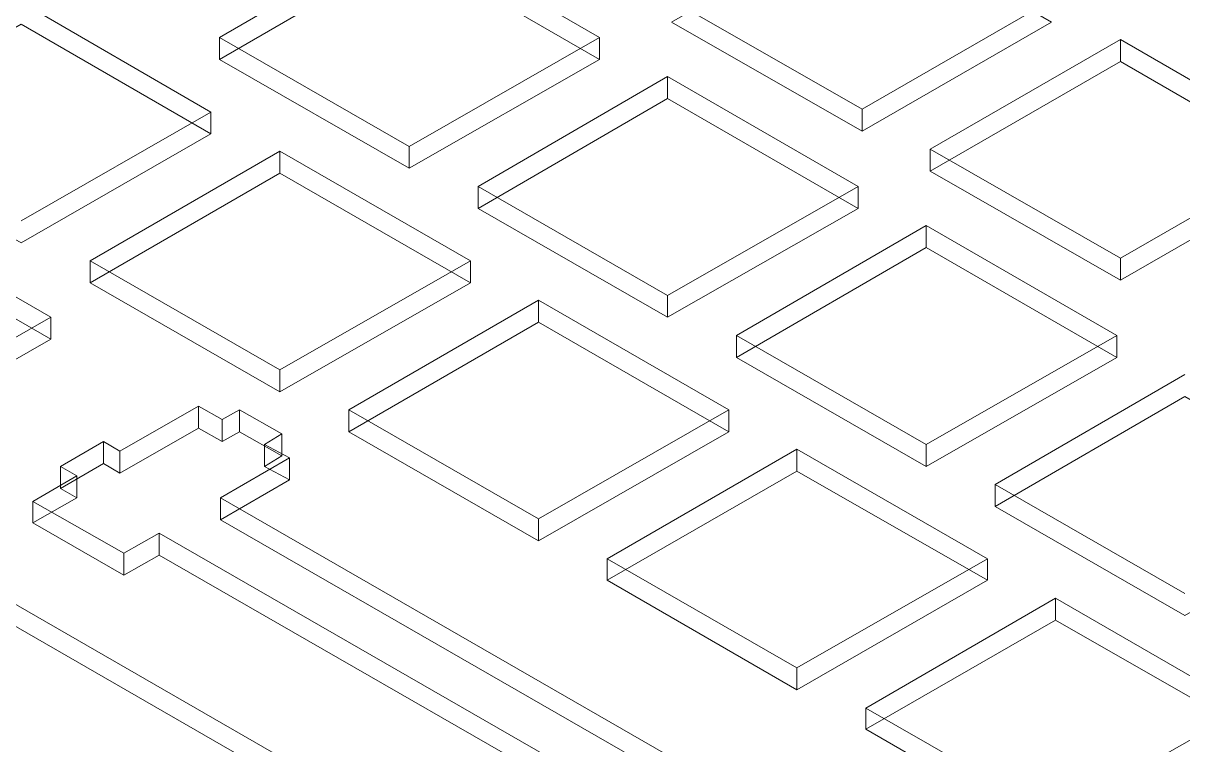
# Model space of a CAD drawing. Header units: millimetres. Extents: x 251 to 1800, y 172 to 1116.
# Drawn here: x 555.7 to 875.4, y 633.7 to 832.8 of the extents above; entities that cross this region are included whole.
import ezdxf

# ---------------------------------------------------------------- set-up
doc = ezdxf.new("R2010")
doc.units = ezdxf.units.MM

msp = doc.modelspace()

# ---------------------------------------------------------------- linework, layer by layer
at = {"color": 8, "lineweight": 0, "true_color": 0x808080}
for points in [[(786.938637, 803.073564), (734.397079, 833.105183), (786.938637, 863.412322), (839.204676, 833.105183)], [(714.587231, 822.828308), (662.073225, 792.796689), (609.807186, 822.828308), (662.073225, 853.135447)], [(555.144129, 772.242938), (502.87809, 802.274557), (555.144129, 832.581696), (607.410167, 802.274557)], [(805.673959, 791.997682), (858.215517, 822.304821), (910.481556, 791.997682), (858.215517, 761.966063)], [(785.864111, 781.720807), (733.350105, 751.689187), (681.084067, 781.720807), (733.350105, 812.027946)], [(678.962567, 761.167056), (626.421009, 731.135437), (574.15497, 761.167056), (626.421009, 791.474195)], [(510.81305, 715.568588), (458.547011, 745.62776), (510.81305, 775.934899), (563.327056, 745.62776)], [(804.626986, 710.554134), (752.360947, 740.613306), (804.626986, 770.920445), (857.140992, 740.613306)], [(750.239447, 720.059555), (697.697889, 690.000384), (645.431851, 720.059555), (697.697889, 750.366694)], [(928.417872, 699.505805), (875.903866, 669.446633), (823.610275, 699.505805), (875.903866, 729.812944)], [(768.974769, 648.892883), (716.708731, 679.200022), (768.974769, 709.259193), (821.516327, 679.200022)], [(892.793208, 638.092521), (840.25165, 607.785382), (787.985611, 638.092521), (840.25165, 668.12414)]]:
    msp.add_lwpolyline(points, close=True, dxfattribs=at)
for points in [[(609.807186, 828.889736), (662.073225, 859.196875)], [(609.807186, 828.889736), (662.073225, 859.196875)], [(662.073225, 859.196875), (714.587231, 828.889736)], [(662.073225, 859.196875), (714.587231, 828.889736)], [(609.807186, 822.828308), (662.073225, 853.135447)], [(662.073225, 853.135447), (714.587231, 822.828308)], [(555.144129, 838.643124), (607.410167, 808.335985)], [(555.144129, 838.643124), (607.410167, 808.335985)], [(786.938637, 809.134992), (734.397079, 839.166611)], [(786.938637, 809.134992), (734.397079, 839.166611)], [(839.204676, 839.166611), (786.938637, 809.134992)], [(839.204676, 839.166611), (786.938637, 809.134992)], [(555.144129, 832.581696), (607.410167, 802.274557)], [(786.938637, 803.073564), (734.397079, 833.105183)], [(839.204676, 833.105183), (786.938637, 803.073564)], [(662.073225, 798.858116), (609.807186, 828.889736)], [(662.073225, 798.858116), (609.807186, 828.889736)], [(609.807186, 822.828308), (609.807186, 828.889736)], [(609.807186, 822.828308), (609.807186, 828.889736)], [(714.587231, 828.889736), (662.073225, 798.858116)], [(714.587231, 828.889736), (662.073225, 798.858116)], [(714.587231, 822.828308), (714.587231, 828.889736)], [(714.587231, 822.828308), (714.587231, 828.889736)], [(805.673959, 798.05911), (858.215517, 828.366249)], [(805.673959, 798.05911), (858.215517, 828.366249)], [(858.215517, 828.366249), (910.481556, 798.05911)], [(858.215517, 822.304821), (858.215517, 828.366249)], [(858.215517, 828.366249), (910.481556, 798.05911)], [(858.215517, 822.304821), (858.215517, 828.366249)], [(662.073225, 792.796689), (609.807186, 822.828308)], [(714.587231, 822.828308), (662.073225, 792.796689)], [(805.673959, 791.997682), (858.215517, 822.304821)], [(858.215517, 822.304821), (910.481556, 791.997682)], [(681.084067, 787.782235), (733.350105, 818.089374)], [(681.084067, 787.782235), (733.350105, 818.089374)], [(733.350105, 818.089374), (785.864111, 787.782235)], [(733.350105, 812.027946), (733.350105, 818.089374)], [(733.350105, 818.089374), (785.864111, 787.782235)], [(733.350105, 812.027946), (733.350105, 818.089374)], [(681.084067, 781.720807), (733.350105, 812.027946)], [(733.350105, 812.027946), (785.864111, 781.720807)], [(786.938637, 803.073564), (786.938637, 809.134992)], [(786.938637, 803.073564), (786.938637, 809.134992)], [(607.410167, 808.335985), (555.144129, 778.304366)], [(607.410167, 808.335985), (555.144129, 778.304366)], [(607.410167, 802.274557), (607.410167, 808.335985)], [(607.410167, 802.274557), (607.410167, 808.335985)], [(607.410167, 802.274557), (555.144129, 772.242938)], [(574.15497, 767.228484), (626.421009, 797.535623)], [(574.15497, 767.228484), (626.421009, 797.535623)], [(626.421009, 797.535623), (678.962567, 767.228484)], [(626.421009, 791.474195), (626.421009, 797.535623)], [(626.421009, 797.535623), (678.962567, 767.228484)], [(626.421009, 791.474195), (626.421009, 797.535623)], [(662.073225, 792.796689), (662.073225, 798.858116)], [(662.073225, 792.796689), (662.073225, 798.858116)], [(858.215517, 768.027491), (805.673959, 798.05911)], [(805.673959, 791.997682), (805.673959, 798.05911)], [(858.215517, 768.027491), (805.673959, 798.05911)], [(805.673959, 791.997682), (805.673959, 798.05911)], [(910.481556, 798.05911), (858.215517, 768.027491)], [(910.481556, 798.05911), (858.215517, 768.027491)], [(574.15497, 761.167056), (626.421009, 791.474195)], [(626.421009, 791.474195), (678.962567, 761.167056)], [(858.215517, 761.966063), (805.673959, 791.997682)], [(910.481556, 791.997682), (858.215517, 761.966063)], [(733.350105, 757.750615), (681.084067, 787.782235)], [(733.350105, 757.750615), (681.084067, 787.782235)], [(681.084067, 781.720807), (681.084067, 787.782235)], [(681.084067, 781.720807), (681.084067, 787.782235)], [(785.864111, 787.782235), (733.350105, 757.750615)], [(785.864111, 787.782235), (733.350105, 757.750615)], [(785.864111, 781.720807), (785.864111, 787.782235)], [(785.864111, 781.720807), (785.864111, 787.782235)], [(510.81305, 781.996326), (563.327056, 751.689187)], [(510.81305, 781.996326), (563.327056, 751.689187)], [(733.350105, 751.689187), (681.084067, 781.720807)], [(785.864111, 781.720807), (733.350105, 751.689187)], [(752.360947, 746.674734), (804.626986, 776.981873)], [(752.360947, 746.674734), (804.626986, 776.981873)], [(804.626986, 776.981873), (857.140992, 746.674734)], [(804.626986, 770.920445), (804.626986, 776.981873)], [(804.626986, 776.981873), (857.140992, 746.674734)], [(804.626986, 770.920445), (804.626986, 776.981873)], [(510.81305, 775.934899), (563.327056, 745.62776)], [(752.360947, 740.613306), (804.626986, 770.920445)], [(804.626986, 770.920445), (857.140992, 740.613306)], [(858.215517, 761.966063), (858.215517, 768.027491)], [(858.215517, 761.966063), (858.215517, 768.027491)], [(626.421009, 737.196865), (574.15497, 767.228484)], [(626.421009, 737.196865), (574.15497, 767.228484)], [(574.15497, 761.167056), (574.15497, 767.228484)], [(574.15497, 761.167056), (574.15497, 767.228484)], [(678.962567, 767.228484), (626.421009, 737.196865)], [(678.962567, 767.228484), (626.421009, 737.196865)], [(678.962567, 761.167056), (678.962567, 767.228484)], [(678.962567, 761.167056), (678.962567, 767.228484)], [(626.421009, 731.135437), (574.15497, 761.167056)], [(678.962567, 761.167056), (626.421009, 731.135437)], [(733.350105, 751.689187), (733.350105, 757.750615)], [(733.350105, 751.689187), (733.350105, 757.750615)], [(645.431851, 726.120983), (697.697889, 756.428122)], [(645.431851, 726.120983), (697.697889, 756.428122)], [(697.697889, 756.428122), (750.239447, 726.120983)], [(697.697889, 750.366694), (697.697889, 756.428122)], [(697.697889, 756.428122), (750.239447, 726.120983)], [(697.697889, 750.366694), (697.697889, 756.428122)], [(563.327056, 751.689187), (510.81305, 721.630016)], [(563.327056, 751.689187), (510.81305, 721.630016)], [(563.327056, 745.62776), (563.327056, 751.689187)], [(563.327056, 745.62776), (563.327056, 751.689187)], [(645.431851, 720.059555), (697.697889, 750.366694)], [(697.697889, 750.366694), (750.239447, 720.059555)], [(563.327056, 745.62776), (510.81305, 715.568588)], [(804.626986, 716.615562), (752.360947, 746.674734)], [(804.626986, 716.615562), (752.360947, 746.674734)], [(752.360947, 740.613306), (752.360947, 746.674734)], [(752.360947, 740.613306), (752.360947, 746.674734)], [(857.140992, 746.674734), (804.626986, 716.615562)], [(857.140992, 746.674734), (804.626986, 716.615562)], [(857.140992, 740.613306), (857.140992, 746.674734)], [(857.140992, 740.613306), (857.140992, 746.674734)], [(804.626986, 710.554134), (752.360947, 740.613306)], [(857.140992, 740.613306), (804.626986, 710.554134)], [(626.421009, 731.135437), (626.421009, 737.196865)], [(626.421009, 731.135437), (626.421009, 737.196865)], [(823.610275, 705.567232), (875.903866, 735.874371)], [(823.610275, 705.567232), (875.903866, 735.874371)], [(823.610275, 699.505805), (875.903866, 729.812944)], [(582.337898, 714.797134), (603.993726, 727.167957)], [(582.337898, 714.797134), (603.993726, 727.167957)], [(603.993726, 727.167957), (610.578641, 723.475996)], [(603.993726, 721.106529), (603.993726, 727.167957)], [(603.993726, 727.167957), (610.578641, 723.475996)], [(603.993726, 721.106529), (603.993726, 727.167957)], [(610.578641, 723.475996), (615.345127, 726.120983)], [(610.578641, 723.475996), (615.345127, 726.120983)], [(615.345127, 726.120983), (626.944496, 719.536068)], [(615.345127, 720.059555), (615.345127, 726.120983)], [(615.345127, 726.120983), (626.944496, 719.536068)], [(615.345127, 720.059555), (615.345127, 726.120983)], [(697.697889, 696.061812), (645.431851, 726.120983)], [(697.697889, 696.061812), (645.431851, 726.120983)], [(645.431851, 720.059555), (645.431851, 726.120983)], [(645.431851, 720.059555), (645.431851, 726.120983)], [(750.239447, 726.120983), (697.697889, 696.061812)], [(750.239447, 726.120983), (697.697889, 696.061812)], [(750.239447, 720.059555), (750.239447, 726.120983)], [(750.239447, 720.059555), (750.239447, 726.120983)], [(610.578641, 717.414569), (610.578641, 723.475996)], [(610.578641, 717.414569), (610.578641, 723.475996)], [(467.501393, 722.153503), (648.875844, 617.53877)], [(467.501393, 722.153503), (648.875844, 617.53877)], [(593.165812, 686.060456), (583.412424, 680.522515), (558.312602, 695.014838), (570.46301, 701.875272), (565.972043, 704.492707), (577.846931, 711.353141), (582.337898, 708.735706), (603.993726, 721.106529), (610.578641, 717.414569), (615.345127, 720.059555), (626.944496, 713.474641), (622.205561, 710.554134), (629.065996, 706.889726), (610.055154, 695.813844), (758.422375, 610.430368), (778.232223, 621.754217), (830.746229, 591.447079), (810.963933, 580.123229)], [(582.337898, 708.735706), (603.993726, 721.106529)], [(603.993726, 721.106529), (610.578641, 717.414569)], [(610.578641, 717.414569), (615.345127, 720.059555)], [(615.345127, 720.059555), (626.944496, 713.474641)], [(626.944496, 719.536068), (622.205561, 716.615562)], [(626.944496, 719.536068), (622.205561, 716.615562)], [(626.944496, 713.474641), (626.944496, 719.536068)], [(626.944496, 713.474641), (626.944496, 719.536068)], [(697.697889, 690.000384), (645.431851, 720.059555)], [(750.239447, 720.059555), (697.697889, 690.000384)], [(565.972043, 710.554134), (577.846931, 717.414569)], [(565.972043, 710.554134), (577.846931, 717.414569)], [(577.846931, 717.414569), (582.337898, 714.797134)], [(577.846931, 711.353141), (577.846931, 717.414569)], [(577.846931, 717.414569), (582.337898, 714.797134)], [(577.846931, 711.353141), (577.846931, 717.414569)], [(622.205561, 716.615562), (629.065996, 712.951154)], [(622.205561, 710.554134), (622.205561, 716.615562)], [(622.205561, 716.615562), (629.065996, 712.951154)], [(622.205561, 710.554134), (622.205561, 716.615562)], [(804.626986, 710.554134), (804.626986, 716.615562)], [(804.626986, 710.554134), (804.626986, 716.615562)], [(467.501393, 716.092075), (648.875844, 611.477342), (649.123811, 611.201823), (649.399331, 611.201823), (649.399331, 610.953855), (649.647298, 610.953855), (649.922817, 610.678336), (649.922817, 610.430368), (650.198337, 610.154849), (650.198337, 609.879329), (650.198337, 609.631362), (650.198337, 609.355842), (649.922817, 609.355842), (649.922817, 609.107875), (649.922817, 608.832356), (649.647298, 608.832356), (649.647298, 608.584388), (649.399331, 608.584388), (649.399331, 608.308869), (649.123811, 608.308869), (648.875844, 608.060901)], [(467.501393, 716.092075), (648.875844, 611.477342)], [(582.337898, 708.735706), (582.337898, 714.797134)], [(582.337898, 708.735706), (582.337898, 714.797134)], [(629.065996, 712.951154), (610.055154, 701.875272)], [(629.065996, 712.951154), (610.055154, 701.875272)], [(626.944496, 713.474641), (622.205561, 710.554134)], [(629.065996, 706.889726), (629.065996, 712.951154)], [(629.065996, 706.889726), (629.065996, 712.951154)], [(716.708731, 685.013482), (768.974769, 715.320621)], [(716.708731, 685.013482), (768.974769, 715.320621)], [(768.974769, 715.320621), (821.516327, 685.013482)], [(768.974769, 709.259193), (768.974769, 715.320621)], [(768.974769, 715.320621), (821.516327, 685.013482)], [(768.974769, 709.259193), (768.974769, 715.320621)], [(565.972043, 704.492707), (577.846931, 711.353141)], [(570.46301, 707.9367), (565.972043, 710.554134)], [(570.46301, 707.9367), (565.972043, 710.554134)], [(565.972043, 704.492707), (565.972043, 710.554134)], [(565.972043, 704.492707), (565.972043, 710.554134)], [(577.846931, 711.353141), (582.337898, 708.735706)], [(622.205561, 710.554134), (629.065996, 706.889726)], [(558.312602, 700.828298), (570.46301, 707.9367)], [(558.312602, 700.828298), (570.46301, 707.9367)], [(570.46301, 701.875272), (570.46301, 707.9367)], [(570.46301, 701.875272), (570.46301, 707.9367)], [(629.065996, 706.889726), (610.055154, 695.813844)], [(716.708731, 679.200022), (768.974769, 709.259193)], [(768.974769, 709.259193), (821.516327, 679.200022)], [(570.46301, 701.875272), (565.972043, 704.492707)], [(875.903866, 675.508061), (823.610275, 705.567232)], [(875.903866, 675.508061), (823.610275, 705.567232)], [(823.610275, 699.505805), (823.610275, 705.567232)], [(823.610275, 699.505805), (823.610275, 705.567232)], [(558.312602, 695.014838), (570.46301, 701.875272)], [(583.412424, 686.583943), (558.312602, 700.828298)], [(583.412424, 686.583943), (558.312602, 700.828298)], [(558.312602, 695.014838), (558.312602, 700.828298)], [(558.312602, 695.014838), (558.312602, 700.828298)], [(758.422375, 616.491796), (610.055154, 701.875272)], [(610.055154, 695.813844), (610.055154, 701.875272)], [(758.422375, 616.491796), (610.055154, 701.875272)], [(610.055154, 695.813844), (610.055154, 701.875272)], [(875.903866, 669.446633), (823.610275, 699.505805)], [(583.412424, 680.522515), (558.312602, 695.014838)], [(610.055154, 695.813844), (758.422375, 610.430368)], [(697.697889, 690.000384), (697.697889, 696.061812)], [(697.697889, 690.000384), (697.697889, 696.061812)], [(593.165812, 692.121884), (583.412424, 686.583943)], [(593.165812, 692.121884), (583.412424, 686.583943)], [(741.533033, 606.738408), (593.165812, 692.121884)], [(725.938632, 591.447079), (725.938632, 597.508506), (741.533033, 606.738408), (593.165812, 692.121884)], [(593.165812, 686.060456), (593.165812, 692.121884)], [(593.165812, 686.060456), (593.165812, 692.121884)], [(583.412424, 680.522515), (583.412424, 686.583943)], [(583.412424, 680.522515), (583.412424, 686.583943)], [(593.165812, 686.060456), (583.412424, 680.522515)], [(593.165812, 686.060456), (741.533033, 600.67698)], [(593.165812, 686.060456), (741.533033, 600.67698)], [(768.974769, 654.954311), (716.708731, 685.013482)], [(768.974769, 654.954311), (716.708731, 685.013482)], [(716.708731, 679.200022), (716.708731, 685.013482)], [(716.708731, 679.200022), (716.708731, 685.013482)], [(821.516327, 685.013482), (768.974769, 654.954311)], [(821.516327, 685.013482), (768.974769, 654.954311)], [(821.516327, 679.200022), (821.516327, 685.013482)], [(821.516327, 679.200022), (821.516327, 685.013482)], [(768.974769, 648.892883), (716.708731, 679.200022)], [(821.516327, 679.200022), (768.974769, 648.892883)], [(787.985611, 643.878429), (840.25165, 674.185568)], [(787.985611, 643.878429), (840.25165, 674.185568)], [(840.25165, 674.185568), (892.793208, 643.878429)], [(840.25165, 668.12414), (840.25165, 674.185568)], [(840.25165, 674.185568), (892.793208, 643.878429)], [(840.25165, 668.12414), (840.25165, 674.185568)], [(787.985611, 638.092521), (840.25165, 668.12414)], [(840.25165, 668.12414), (892.793208, 638.092521)], [(768.974769, 648.892883), (768.974769, 654.954311)], [(768.974769, 648.892883), (768.974769, 654.954311)], [(840.25165, 613.846809), (787.985611, 643.878429)], [(840.25165, 613.846809), (787.985611, 643.878429)], [(787.985611, 638.092521), (787.985611, 643.878429)], [(787.985611, 638.092521), (787.985611, 643.878429)], [(892.793208, 643.878429), (840.25165, 613.846809)], [(892.793208, 643.878429), (840.25165, 613.846809)], [(840.25165, 607.785382), (787.985611, 638.092521)]]:
    msp.add_lwpolyline(points, dxfattribs=at)

doc.saveas('drawing.dxf')
